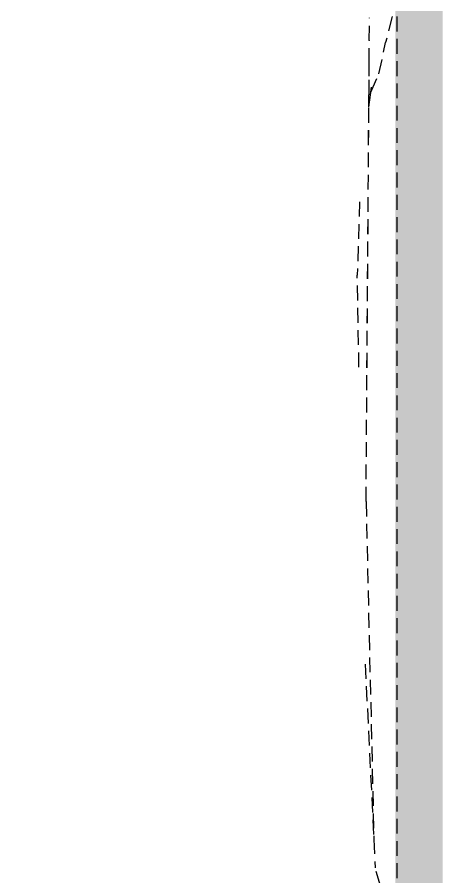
# Model space of a CAD drawing. Header units: millimetres. Extents: x 0 to 460473, y -68369 to 85219.
# Drawn here: x 231285.7 to 231464.6, y -38053.2 to -37691.5 of the extents above; entities that cross this region are included whole.
import ezdxf

# ---------------------------------------------------------------- set-up
doc = ezdxf.new("R2010")
doc.units = ezdxf.units.MM
doc.header["$LTSCALE"] = 50
doc.linetypes.add('HIDDEN2', pattern=[0.1875, 0.125, -0.0625])
doc.layers.add('fur', color=6, linetype='Continuous')
doc.layers.add('hid', color=8, linetype='HIDDEN2')

msp = doc.modelspace()

# ---------------------------------------------------------------- linework, layer by layer
at = {"layer": 'fur', "color": 40, "lineweight": 50, "true_color": 0xf8d731, "const_width": 20}
msp.add_lwpolyline([(231454.62857818, -37422.47504293), (231454.62857818, -39432.25663589), (230244.58358802, -39432.25663589), (230244.58358802, -37422.47504293)], close=True, dxfattribs=at)
at = {"layer": 'hid'}
for p, q in [((231445.38953013, -39441.24134443), (231445.38953013, -37668.9292549)), ((231433.72789166, -37701.33011669), (231433.78334148, -37691.74628541)), ((231443.36654655, -37691.20703407), (231440.60242728, -37702.10720995)), ((231433.67295519, -37710.82522103), (231433.71560707, -37701.39289975)), ((231433.72789166, -37701.33011669), (231433.71560707, -37701.39289975)), ((231437.7711877, -37715.31986754), (231440.60242728, -37702.10720995)), ((231433.64172908, -37716.22227739), (231433.64731141, -37711.11944727)), ((231433.671742, -37711.03490677), (231433.64731141, -37711.11944727)), ((231433.64880732, -37710.90640222), (231433.67295519, -37710.82522103)), ((231433.671742, -37711.03490677), (231433.64880732, -37710.90640222)), ((231433.59648881, -37724.0415108), (231433.61101706, -37716.2884236)), ((231433.64172908, -37716.22227739), (231433.61101706, -37716.2884236)), ((231434.43299102, -37722.96163319), (231437.7711877, -37715.31986754)), ((231433.56585668, -37729.33590297), (231434.43299102, -37722.96163319)), ((231434.43299102, -37722.96163319), (231434.71083914, -37720.91918279)), ((231432.35431638, -37895.2655055), (231433.54996716, -37724.98304237)), ((231433.54996716, -37724.98304237), (231433.59159264, -37724.88775374)), ((231433.56585668, -37729.33590297), (231433.54996716, -37724.98304237)), ((231433.55577723, -37724.15558164), (231433.59648881, -37724.0415108)), ((231433.59159264, -37724.88775374), (231433.55577723, -37724.15558164)), ((231432.35431638, -37895.2655055), (231433.56585668, -37729.33590297)), ((231429.62468475, -37769.13700059), (231428.64695055, -37799.95733113)), ((231429.36607031, -37838.77444343), (231428.64695055, -37799.95733113)), ((231432.35431638, -37895.2655055), (231435.62510363, -38037.28972903)), ((231431.96809338, -37963.63210987), (231435.62510363, -38037.28972903)), ((231435.62510363, -38037.28972903), (231436.22760811, -38049.42506443)), ((231438.38089508, -38056.89759484), (231436.22760811, -38049.42506443))]:
    msp.add_line(p, q, dxfattribs=at)

doc.saveas('drawing.dxf')
